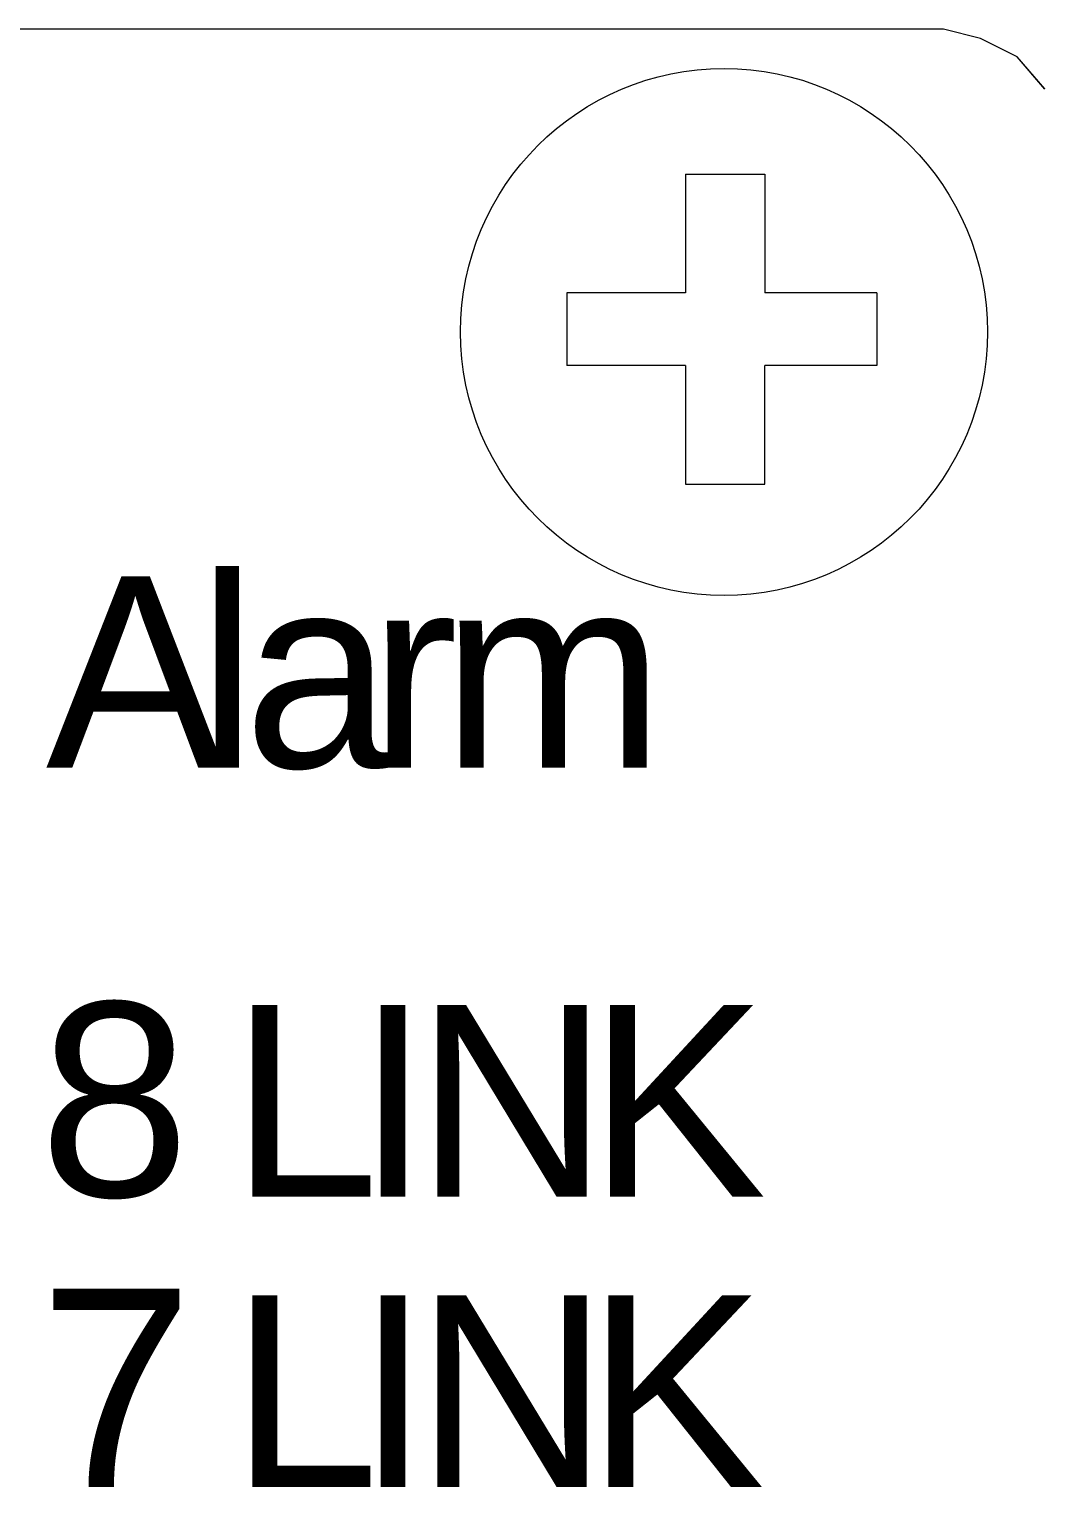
# Model space of a CAD drawing. Header units: millimetres. Extents: x 1359 to 3577, y 1336 to 3557.
# Drawn here: x 3096.16 to 3109.18, y 3290.25 to 3308.93 of the extents above; entities that cross this region are included whole.
import ezdxf

# ---------------------------------------------------------------- set-up
doc = ezdxf.new("R2010")
doc.units = ezdxf.units.MM
doc.layers.add('000-PI-Oprema', color=30, linetype='Continuous', lineweight=5)
doc.styles.add('Arial$001H0', font='arial.ttf')

msp = doc.modelspace()

# ---------------------------------------------------------------- linework, layer by layer
at = {"layer": '000-PI-Oprema', "color": 0, "linetype": 'ByBlock', "lineweight": 0}
for p, q in [((3107.885, 3308.928), (3060.847, 3308.928)), ((3107.885, 3308.928), (3060.847, 3308.928)), ((3107.885, 3308.928), (3060.847, 3308.928)), ((3108.358, 3308.809), (3107.885, 3308.929)), ((3108.358, 3308.809), (3107.885, 3308.928)), ((3108.358, 3308.809), (3107.885, 3308.928)), ((3108.83, 3308.575), (3108.358, 3308.809)), ((3108.83, 3308.575), (3108.358, 3308.809)), ((3108.83, 3308.575), (3108.358, 3308.809)), ((3109.184, 3308.162), (3108.831, 3308.574)), ((3109.184, 3308.161), (3108.831, 3308.574)), ((3109.184, 3308.161), (3108.831, 3308.574)), ((3104.577, 3307.072), (3105.593, 3307.072)), ((3104.577, 3307.072), (3105.593, 3307.072)), ((3104.577, 3307.071), (3104.577, 3305.55)), ((3104.577, 3307.071), (3104.577, 3305.549)), ((3105.593, 3307.071), (3105.593, 3305.55)), ((3105.593, 3307.071), (3105.593, 3305.549)), ((3104.577, 3305.55), (3103.056, 3305.55)), ((3103.056, 3305.55), (3103.056, 3304.619)), ((3104.577, 3305.549), (3103.056, 3305.549)), ((3103.056, 3305.549), (3103.056, 3304.619)), ((3107.029, 3305.55), (3105.593, 3305.55)), ((3107.029, 3305.549), (3105.593, 3305.549)), ((3107.029, 3305.549), (3107.029, 3304.619)), ((3107.029, 3305.549), (3107.029, 3304.619)), ((3104.577, 3304.619), (3103.056, 3304.619)), ((3104.577, 3304.619), (3103.056, 3304.619)), ((3104.577, 3304.619), (3104.577, 3303.098)), ((3104.577, 3304.619), (3104.577, 3303.097)), ((3107.029, 3304.619), (3105.593, 3304.619)), ((3107.029, 3304.619), (3105.593, 3304.619))]:
    msp.add_line(p, q, dxfattribs=at)
msp.add_lwpolyline([(3104.577, 3303.097), (3105.593, 3303.097), (3105.593, 3304.619)], dxfattribs=at)
msp.add_lwpolyline([(3104.577, 3303.097), (3105.593, 3303.097), (3105.593, 3304.619)], dxfattribs=at)
at = {"layer": '000-PI-Oprema', "color": 0, "linetype": 'ByBlock', "lineweight": 0, "ltscale": 0.25}
msp.add_circle((3105.071, 3305.048), 3.377, dxfattribs=at)
msp.add_circle((3105.071, 3305.048), 3.377, dxfattribs=at)

# ---------------------------------------------------------------- texts
at = {"layer": '000-PI-Oprema', "color": 0, "linetype": 'ByBlock', "lineweight": 0, "style": 'Arial$001H0'}
for s, height, p in [('A', 2.453, (3096.378, 3299.464)), ('A', 2.453, (3096.378, 3299.463)), ('l', 2.453, (3098.323, 3299.464)), ('l', 2.453, (3098.323, 3299.463)), ('a', 2.453, (3098.914, 3299.464)), ('a', 2.453, (3098.914, 3299.463)), ('r', 2.453, (3100.521, 3299.464)), ('r', 2.453, (3100.521, 3299.463)), ('m', 2.453, (3101.451, 3299.464)), ('m', 2.453, (3101.451, 3299.463)), ('8', 2.489, (3096.291, 3293.966)), ('8', 2.489, (3096.291, 3293.965)), ('L', 2.453, (3098.744, 3293.966)), ('L', 2.453, (3098.744, 3293.965)), ('I', 2.453, (3100.351, 3293.966)), ('I', 2.453, (3100.351, 3293.965)), ('N', 2.453, (3101.113, 3293.966)), ('N', 2.453, (3101.113, 3293.965)), ('K', 2.453, (3103.328, 3293.966)), ('K', 2.453, (3103.328, 3293.965)), ('7', 2.542, (3096.291, 3290.245)), ('7', 2.542, (3096.291, 3290.245)), ('L', 2.453, (3098.744, 3290.245)), ('L', 2.453, (3098.744, 3290.245)), ('I', 2.453, (3100.351, 3290.245)), ('I', 2.453, (3100.351, 3290.245)), ('N', 2.453, (3101.113, 3290.245)), ('N', 2.453, (3101.113, 3290.245)), ('K', 2.453, (3103.308, 3290.245)), ('K', 2.453, (3103.308, 3290.245))]:
    msp.add_text(s, height=height, dxfattribs=at).set_placement(p)

doc.saveas('drawing.dxf')
